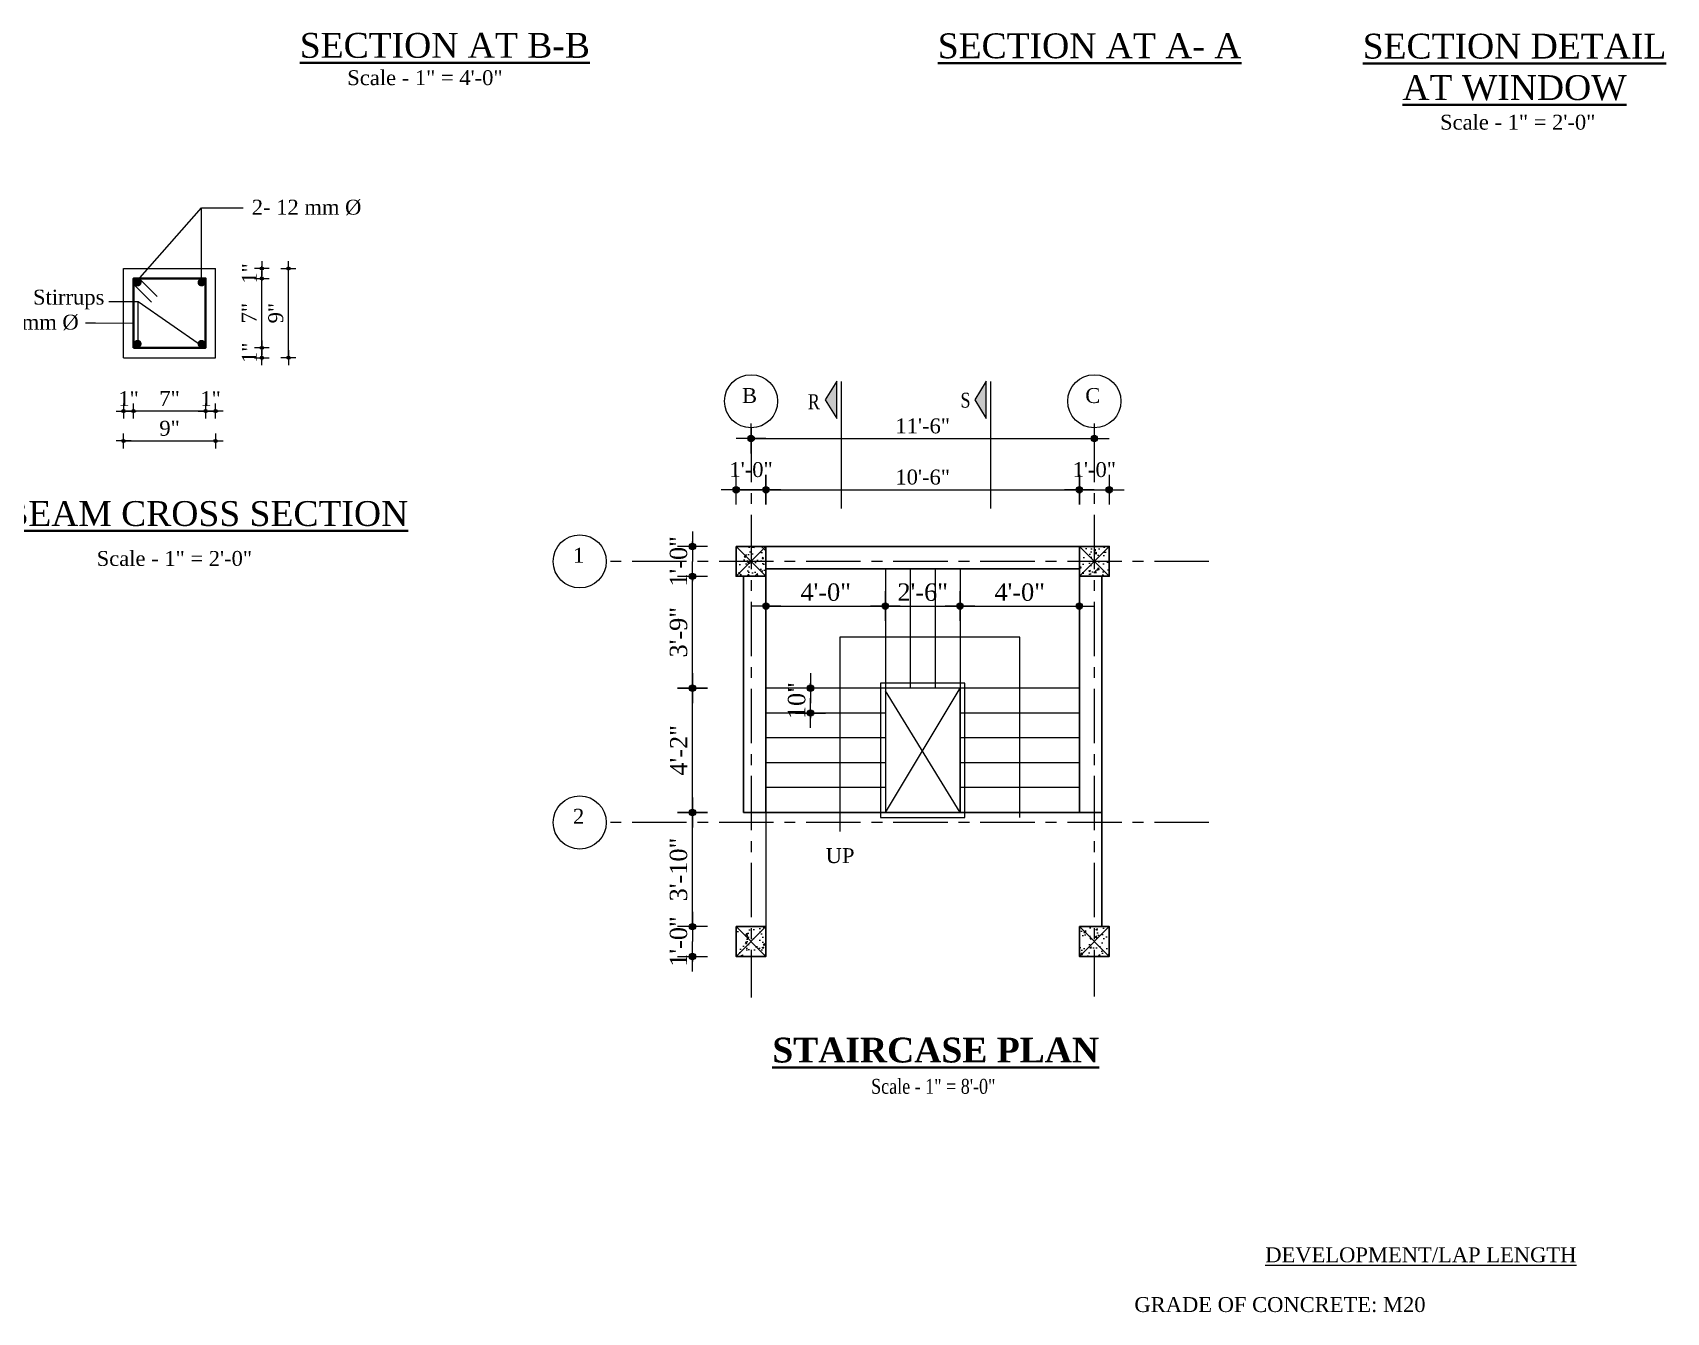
# Model space of a CAD drawing. Header units: inches. Extents: x 897 to 49934, y -34925 to -18564.
# Drawn here: x 22271 to 22928, y -24442 to -23928 of the extents above; entities that cross this region are included whole.
import ezdxf

# ---------------------------------------------------------------- set-up
doc = ezdxf.new("R2010")
doc.units = ezdxf.units.IN
doc.header["$LTSCALE"] = 35
doc.header["$MEASUREMENT"] = 0
doc.header["$PDMODE"] = 34
doc.linetypes.add('CENTERX2', pattern=[4, 2.5, -0.5, 0.5, -0.5])
doc.linetypes.add('DASHDOTX2', pattern=[2, 1, -0.5, 0, -0.5])
for name, color, linetype, lineweight in [('SES-CENTRE', 8, 'DASHDOTX2', 13), ('SES-DIMENSION', 142, 'Continuous', 13), ('SES-HACTH', 8, 'Continuous', 13), ('SES-Leader', 2, 'Continuous', 15), ('SES-REBARS', 1, 'Continuous', 40), ('SES-SLAB OUTLINE', 4, 'Continuous', 18), ('SES-Staircase', 134, 'Continuous', 13), ('SES-TEXT', 3, 'Continuous', 20), ('SES-TitleText', 7, 'Continuous', 40), ('SES-Wall Plan', 6, 'Continuous', 30)]:
    doc.layers.add(name, color=color, linetype=linetype, lineweight=lineweight)
doc.layers.add('SES-STIRRUP', color=10, linetype='Continuous')
doc.styles.add('7 INCH', font='times.ttf', dxfattribs={"height": 7})
doc.styles.add('SES-ARAIL', font='times.ttf', dxfattribs={"height": 6})
doc.styles.add('SES-Title Text', font='times.ttf', dxfattribs={"height": 10})
doc.dimstyles.new('1.2', dxfattribs={"dimscale": 0, "dimtxt": 6, "dimasz": 0.5, "dimexe": 2, "dimexo": 9, "dimgap": 2, "dimtad": 1, "dimdec": 0, "dimlfac": 0.25, "dimzin": 3, "dimdsep": 46, "dimlunit": 4, "dimtxsty": 'SES-ARAIL', "dimblk": 'DIM', "dimcen": 3, "dimdle": 3, "dimse1": 1, "dimse2": 1, "dimclrd": 256, "dimclre": 256, "dimclrt": 7, "dimadec": 1, "dimazin": 2, "dimtfac": 1, "dimtdec": 0, "dimtix": 1, "dimtofl": 0, "dimtmove": 2, "dimatfit": 3, "dimldrblk": 'DSAFSADF', "dimfxl": 2, "dimfrac": 2, "dimtolj": 2, "dimtzin": 0, "dimarcsym": 0})
doc.dimstyles.new('1.8 str', dxfattribs={"dimscale": 0, "dimtxt": 6, "dimasz": 1, "dimexe": 2, "dimexo": 9, "dimgap": 2, "dimtad": 1, "dimdec": 0, "dimzin": 3, "dimdsep": 46, "dimlunit": 4, "dimtxsty": 'SES-ARAIL', "dimblk": 'DIM', "dimcen": 3, "dimdle": 3, "dimse1": 1, "dimse2": 1, "dimclrd": 256, "dimclre": 256, "dimclrt": 7, "dimadec": 1, "dimazin": 2, "dimtfac": 1, "dimtdec": 0, "dimtofl": 0, "dimtmove": 2, "dimatfit": 3, "dimldrblk": 'DSAFSADF', "dimfxl": 2, "dimfrac": 2, "dimtolj": 2, "dimtzin": 0, "dimarcsym": 0})
doc.dimstyles.new('7 INCH', dxfattribs={"dimscale": 0, "dimtxt": 7, "dimasz": 1, "dimexe": 2, "dimexo": 9, "dimgap": 2, "dimtad": 1, "dimdec": 0, "dimzin": 3, "dimdsep": 46, "dimlunit": 4, "dimtxsty": '7 INCH', "dimblk": 'DIM', "dimcen": 3, "dimdle": 3, "dimse1": 1, "dimse2": 1, "dimclrd": 256, "dimclre": 256, "dimclrt": 7, "dimadec": 1, "dimazin": 2, "dimtfac": 1, "dimtdec": 0, "dimtix": 1, "dimtofl": 0, "dimtmove": 2, "dimatfit": 3, "dimldrblk": 'ARW', "dimfxl": 2, "dimfrac": 2, "dimtolj": 2, "dimtzin": 0, "dimarcsym": 0})

# ---------------------------------------------------------------- blocks, each defined once
blk = doc.blocks.new('c11')
at = {"layer": 'SES-HACTH', "linetype": 'ByBlock'}
h = blk.add_hatch(dxfattribs=at)
h.set_pattern_fill('AR-CONC', color=256)
h.set_pattern_definition([(50, (-20422.33, 19414.4167), (7.1726018, -0.6275213), [0.75, -8.25]), (355, (-20422.33, 19414.417), (-1.3875133, 7.5219213), [0.6, -6.6]), (100.451444, (-20421.732, 19414.3644), (5.7850885, 6.8943999), [0.637402, -7.0114211]), (46.1842, (-20422.33, 19416.417), (10.6724133, -1.6551928), [1.125, -12.375]), (96.635635, (-20421.441, 19416.279), (9.3466195, 9.741186), [0.9561034, -10.5171376]), (351.184164, (-20422.33, 19416.417), (9.3466195, 9.741186), [0.9, -9.9]), (21, (-20421.33, 19415.9167), (5.9690705, -4.0261889), [0.75, -8.25]), (326, (-20421.33, 19415.917), (2.4331533, 7.2515005), [0.6, -6.6]), (71.451445, (-20420.8325, 19415.581), (8.4022238, 3.2253115), [0.6374019, -7.0114211]), (37.5, (-20422.33, 19414.4167), (0.12159855, 3.32893854), [0, -6.52, 0, -6.7, 0, -6.625]), (7.5, (-20422.33, 19414.4167), (2.63069537, 3.9441171), [0, -3.82, 0, -6.37, 0, -2.525]), (327.5, (-20424.56, 19414.4167), (5.33822436, -0.22554872), [0, -2.5, 0, -7.8, 0, -10.35]), (317.5, (-20425.56, 19414.4167), (5.8318617, 1.0010498), [0, -3.25, 0, -5.18, 0, -7.35])])
h.paths.add_polyline_path([(-6, 6), (-6, -6), (6, -6), (6, 6)])
for p, q in [((-6, 6), (6, -6)), ((6, 6), (-6, -6))]:
    blk.add_line(p, q, dxfattribs=at)
at = {"layer": 'SES-Wall Plan', "linetype": 'ByBlock'}
blk.add_lwpolyline([(-6, 6), (6, 6), (6, -6), (-6, -6)], close=True, dxfattribs=at)
blk = doc.blocks.new('DIM')
at = {"layer": 'SES-DIMENSION'}
h = blk.add_hatch(color=256, dxfattribs=at)
h.paths.add_polyline_path([(0, 1.28), (0, 0), (1.28, 0, 0.414214)])
h.paths.add_polyline_path([(1.28, 0), (0, 0), (0, -1.28, 0.414214)])
h.paths.add_polyline_path([(0, 0), (-1.28, 0, 0.414214), (0, -1.28)])
h.paths.add_polyline_path([(0, 1.28, 0.414214), (-1.28, 0), (0, 0)])
for p, q in [((-6, 0), (6, 0)), ((0, 6), (0, -6))]:
    blk.add_line(p, q, dxfattribs=at)
blk.add_circle((0, 0), 1.28, dxfattribs=at)
blk = doc.blocks.new('*D493')
at = {"layer": 'Defpoints', "color": 0, "linetype": 'ByBlock', "transparency": 16777216}
for p in [(22565.8, -24111.42), (22553.8, -24134.24), (22565.8, -24134.24)]:
    blk.add_point(p, dxfattribs=at)
at = {"layer": 'SES-DIMENSION', "linetype": 'ByBlock', "lineweight": -2, "transparency": 16777216}
blk.add_line((22554.8, -24111.42), (22564.8, -24111.42), dxfattribs=at)
at = {"layer": 'SES-DIMENSION', "linetype": 'ByBlock', "lineweight": -2, "transparency": 16777216, "rotation": 180}
blk.add_blockref('DIM', (22553.8, -24111.42), dxfattribs=at)
at = {"layer": 'SES-DIMENSION', "linetype": 'ByBlock', "lineweight": -2, "transparency": 16777216}
blk.add_blockref('DIM', (22565.8, -24111.42), dxfattribs=at)
at = {"layer": 'SES-DIMENSION', "color": 7, "linetype": 'ByBlock', "transparency": 16777216, "insert": (22559.8, -24103.36), "char_height": 6, "attachment_point": 5, "style": 'SES-ARAIL'}
blk.add_mtext('\\A2;1\'-0"', dxfattribs=at)
blk = doc.blocks.new('DSAFSADF')
at = {"layer": 'SES-DIMENSION'}
blk.add_lwpolyline([(-0.5, 0, 0, 3, 0), (-5.5, 0, 0, 0, 0), (-0.5, 0, 0, 0, 0)], format="xyseb", dxfattribs=at)
blk = doc.blocks.new('*D494')
at = {"layer": 'Defpoints', "color": 0, "linetype": 'ByBlock', "transparency": 16777216}
for p in [(22691.8, -24111.42), (22565.8, -24134.24), (22691.8, -24134.24)]:
    blk.add_point(p, dxfattribs=at)
at = {"layer": 'SES-DIMENSION', "linetype": 'ByBlock', "lineweight": -2, "transparency": 16777216}
blk.add_line((22566.8, -24111.42), (22690.8, -24111.42), dxfattribs=at)
at = {"layer": 'SES-DIMENSION', "linetype": 'ByBlock', "lineweight": -2, "transparency": 16777216, "rotation": 180}
blk.add_blockref('DIM', (22565.8, -24111.42), dxfattribs=at)
at = {"layer": 'SES-DIMENSION', "linetype": 'ByBlock', "lineweight": -2, "transparency": 16777216}
blk.add_blockref('DIM', (22691.8, -24111.42), dxfattribs=at)
at = {"layer": 'SES-DIMENSION', "color": 7, "linetype": 'ByBlock', "transparency": 16777216, "insert": (22628.8, -24106.36), "char_height": 6, "attachment_point": 5, "style": 'SES-ARAIL'}
blk.add_mtext('\\A2;10\'-6"', dxfattribs=at)
blk = doc.blocks.new('*D495')
at = {"layer": 'Defpoints', "color": 0, "linetype": 'ByBlock', "transparency": 16777216}
for p in [(22703.8, -24111.42), (22691.8, -24134.24), (22703.8, -24134.24)]:
    blk.add_point(p, dxfattribs=at)
at = {"layer": 'SES-DIMENSION', "linetype": 'ByBlock', "lineweight": -2, "transparency": 16777216}
blk.add_line((22692.8, -24111.42), (22702.8, -24111.42), dxfattribs=at)
at = {"layer": 'SES-DIMENSION', "linetype": 'ByBlock', "lineweight": -2, "transparency": 16777216, "rotation": 180}
blk.add_blockref('DIM', (22691.8, -24111.42), dxfattribs=at)
at = {"layer": 'SES-DIMENSION', "linetype": 'ByBlock', "lineweight": -2, "transparency": 16777216}
blk.add_blockref('DIM', (22703.8, -24111.42), dxfattribs=at)
at = {"layer": 'SES-DIMENSION', "color": 7, "linetype": 'ByBlock', "transparency": 16777216, "insert": (22697.8, -24103.36), "char_height": 6, "attachment_point": 5, "style": 'SES-ARAIL'}
blk.add_mtext('\\A2;1\'-0"', dxfattribs=at)
blk = doc.blocks.new('*D496')
at = {"layer": 'Defpoints', "color": 0, "linetype": 'ByBlock', "transparency": 16777216}
for p in [(22697.8, -24090.83), (22559.8, -24134.24), (22697.8, -24134.24)]:
    blk.add_point(p, dxfattribs=at)
at = {"layer": 'SES-DIMENSION', "linetype": 'ByBlock', "lineweight": -2, "transparency": 16777216}
blk.add_line((22560.8, -24090.83), (22696.8, -24090.83), dxfattribs=at)
at = {"layer": 'SES-DIMENSION', "linetype": 'ByBlock', "lineweight": -2, "transparency": 16777216, "rotation": 180}
blk.add_blockref('DIM', (22559.8, -24090.83), dxfattribs=at)
at = {"layer": 'SES-DIMENSION', "linetype": 'ByBlock', "lineweight": -2, "transparency": 16777216}
blk.add_blockref('DIM', (22697.8, -24090.83), dxfattribs=at)
at = {"layer": 'SES-DIMENSION', "color": 7, "linetype": 'ByBlock', "transparency": 16777216, "insert": (22628.8, -24085.78), "char_height": 6, "attachment_point": 5, "style": 'SES-ARAIL'}
blk.add_mtext('\\A2;11\'-6"', dxfattribs=at)
blk = doc.blocks.new('ARW')
at = {"layer": 'SES-DIMENSION'}
blk.add_lwpolyline([(10, 0, 0, 6, 0), (0, 0, 0, 0, 0), (10, 0, 0, 0, 0)], format="xyseb", dxfattribs=at)
blk = doc.blocks.new('*D497')
at = {"layer": 'Defpoints', "color": 0, "linetype": 'ByBlock', "transparency": 16777216}
for p in [(22536.22, -24287.13), (22553.8, -24287.13), (22553.8, -24299.13)]:
    blk.add_point(p, dxfattribs=at)
at = {"layer": 'SES-DIMENSION', "linetype": 'ByBlock', "lineweight": -2, "transparency": 16777216}
for p, q in [((22536.22, -24286.13), (22536.22, -24285.13)), ((22536.22, -24300.13), (22536.22, -24301.13))]:
    blk.add_line(p, q, dxfattribs=at)
for p, rotation in [((22536.22, -24287.13), 270), ((22536.22, -24299.13), 90)]:
    blk.add_blockref('DIM', p, dxfattribs=dict(at, rotation=rotation))
at = {"layer": 'SES-DIMENSION', "color": 7, "linetype": 'ByBlock', "transparency": 16777216, "insert": (22530.65, -24293.13), "char_height": 7, "attachment_point": 5, "rotation": 90, "style": '7 INCH'}
blk.add_mtext('\\A2;1\'-0"', dxfattribs=at)
blk = doc.blocks.new('*D498')
at = {"layer": 'Defpoints', "color": 0, "linetype": 'ByBlock', "transparency": 16777216}
for p in [(22536.22, -24241.24), (22556.8, -24241.24), (22553.8, -24287.13)]:
    blk.add_point(p, dxfattribs=at)
at = {"layer": 'SES-DIMENSION', "linetype": 'ByBlock', "lineweight": -2, "transparency": 16777216}
blk.add_line((22536.22, -24286.13), (22536.22, -24242.24), dxfattribs=at)
for p, rotation in [((22536.22, -24241.24), 90), ((22536.22, -24287.13), 270)]:
    blk.add_blockref('DIM', p, dxfattribs=dict(at, rotation=rotation))
at = {"layer": 'SES-DIMENSION', "color": 7, "linetype": 'ByBlock', "transparency": 16777216, "insert": (22530.65, -24264.18), "char_height": 7, "attachment_point": 5, "rotation": 90, "style": '7 INCH'}
blk.add_mtext('\\A2;3\'-10"', dxfattribs=at)
blk = doc.blocks.new('*D499')
at = {"layer": 'Defpoints', "color": 0, "linetype": 'ByBlock', "transparency": 16777216}
for p in [(22536.22, -24191.24), (22565.8, -24191.24), (22556.8, -24241.24)]:
    blk.add_point(p, dxfattribs=at)
at = {"layer": 'SES-DIMENSION', "linetype": 'ByBlock', "lineweight": -2, "transparency": 16777216}
blk.add_line((22536.22, -24240.24), (22536.22, -24192.24), dxfattribs=at)
for p, rotation in [((22536.22, -24191.24), 90), ((22536.22, -24241.24), 270)]:
    blk.add_blockref('DIM', p, dxfattribs=dict(at, rotation=rotation))
at = {"layer": 'SES-DIMENSION', "color": 7, "linetype": 'ByBlock', "transparency": 16777216, "insert": (22530.72, -24216.24), "char_height": 7, "attachment_point": 5, "rotation": 90, "style": '7 INCH'}
blk.add_mtext('\\A2;4\'-2"', dxfattribs=at)
blk = doc.blocks.new('*D500')
at = {"layer": 'Defpoints', "color": 0, "linetype": 'ByBlock', "transparency": 16777216}
for p in [(22536.22, -24146.24), (22553.8, -24146.24), (22565.8, -24191.24)]:
    blk.add_point(p, dxfattribs=at)
at = {"layer": 'SES-DIMENSION', "linetype": 'ByBlock', "lineweight": -2, "transparency": 16777216}
blk.add_line((22536.22, -24190.24), (22536.22, -24147.24), dxfattribs=at)
for p, rotation in [((22536.22, -24146.24), 90), ((22536.22, -24191.24), 270)]:
    blk.add_blockref('DIM', p, dxfattribs=dict(at, rotation=rotation))
at = {"layer": 'SES-DIMENSION', "color": 7, "linetype": 'ByBlock', "transparency": 16777216, "insert": (22530.64, -24168.74), "char_height": 7, "attachment_point": 5, "rotation": 90, "style": '7 INCH'}
blk.add_mtext('\\A2;3\'-9"', dxfattribs=at)
blk = doc.blocks.new('*D501')
at = {"layer": 'Defpoints', "color": 0, "linetype": 'ByBlock', "transparency": 16777216}
for p in [(22536.22, -24134.24), (22553.8, -24134.24), (22553.8, -24146.24)]:
    blk.add_point(p, dxfattribs=at)
at = {"layer": 'SES-DIMENSION', "linetype": 'ByBlock', "lineweight": -2, "transparency": 16777216}
for p, q in [((22536.22, -24133.24), (22536.22, -24132.24)), ((22536.22, -24147.24), (22536.22, -24148.24))]:
    blk.add_line(p, q, dxfattribs=at)
for p, rotation in [((22536.22, -24134.24), 270), ((22536.22, -24146.24), 90)]:
    blk.add_blockref('DIM', p, dxfattribs=dict(at, rotation=rotation))
at = {"layer": 'SES-DIMENSION', "color": 7, "linetype": 'ByBlock', "transparency": 16777216, "insert": (22530.65, -24140.24), "char_height": 7, "attachment_point": 5, "rotation": 90, "style": '7 INCH'}
blk.add_mtext('\\A2;1\'-0"', dxfattribs=at)
blk = doc.blocks.new('*D502')
at = {"layer": 'Defpoints', "color": 0, "linetype": 'ByBlock', "transparency": 16777216}
for p in [(22583.72, -24191.24), (22583.72, -24201.24), (22583.72, -24201.24)]:
    blk.add_point(p, dxfattribs=at)
at = {"layer": 'SES-DIMENSION', "linetype": 'ByBlock', "lineweight": -2, "transparency": 16777216}
for p, q in [((22583.72, -24190.24), (22583.72, -24189.24)), ((22583.72, -24202.24), (22583.72, -24203.24))]:
    blk.add_line(p, q, dxfattribs=at)
for p, rotation in [((22583.72, -24191.24), 270), ((22583.72, -24201.24), 90)]:
    blk.add_blockref('DIM', p, dxfattribs=dict(at, rotation=rotation))
at = {"layer": 'SES-DIMENSION', "color": 7, "linetype": 'ByBlock', "transparency": 16777216, "insert": (22578.16, -24196.24), "char_height": 7, "attachment_point": 5, "rotation": 90, "style": '7 INCH'}
blk.add_mtext('\\A2;10"', dxfattribs=at)
blk = doc.blocks.new('*D503')
at = {"layer": 'Defpoints', "color": 0, "linetype": 'ByBlock', "transparency": 16777216}
for p in [(22613.8, -24143.24), (22565.8, -24146.24), (22613.8, -24158.21)]:
    blk.add_point(p, dxfattribs=at)
at = {"layer": 'SES-DIMENSION', "linetype": 'ByBlock', "lineweight": -2, "transparency": 16777216}
blk.add_line((22566.8, -24158.21), (22612.8, -24158.21), dxfattribs=at)
at = {"layer": 'SES-DIMENSION', "linetype": 'ByBlock', "lineweight": -2, "transparency": 16777216, "rotation": 180}
blk.add_blockref('DIM', (22565.8, -24158.21), dxfattribs=at)
at = {"layer": 'SES-DIMENSION', "linetype": 'ByBlock', "lineweight": -2, "transparency": 16777216}
blk.add_blockref('DIM', (22613.8, -24158.21), dxfattribs=at)
at = {"layer": 'SES-DIMENSION', "color": 7, "linetype": 'ByBlock', "transparency": 16777216, "insert": (22589.8, -24152.65), "char_height": 7, "attachment_point": 5, "style": '7 INCH'}
blk.add_mtext('\\A2;4\'-0"', dxfattribs=at)
blk = doc.blocks.new('*D504')
at = {"layer": 'Defpoints', "color": 0, "linetype": 'ByBlock', "transparency": 16777216}
for p in [(22613.8, -24143.24), (22643.8, -24158.21), (22643.8, -24189.24)]:
    blk.add_point(p, dxfattribs=at)
at = {"layer": 'SES-DIMENSION', "linetype": 'ByBlock', "lineweight": -2, "transparency": 16777216}
blk.add_line((22614.8, -24158.21), (22642.8, -24158.21), dxfattribs=at)
at = {"layer": 'SES-DIMENSION', "linetype": 'ByBlock', "lineweight": -2, "transparency": 16777216, "rotation": 180}
blk.add_blockref('DIM', (22613.8, -24158.21), dxfattribs=at)
at = {"layer": 'SES-DIMENSION', "linetype": 'ByBlock', "lineweight": -2, "transparency": 16777216}
blk.add_blockref('DIM', (22643.8, -24158.21), dxfattribs=at)
at = {"layer": 'SES-DIMENSION', "color": 7, "linetype": 'ByBlock', "transparency": 16777216, "insert": (22628.8, -24152.65), "char_height": 7, "attachment_point": 5, "style": '7 INCH'}
blk.add_mtext('\\A2;2\'-6"', dxfattribs=at)
blk = doc.blocks.new('*D505')
at = {"layer": 'Defpoints', "color": 0, "linetype": 'ByBlock', "transparency": 16777216}
for p in [(22691.8, -24146.24), (22691.8, -24158.21), (22643.8, -24189.24)]:
    blk.add_point(p, dxfattribs=at)
at = {"layer": 'SES-DIMENSION', "linetype": 'ByBlock', "lineweight": -2, "transparency": 16777216}
blk.add_line((22644.8, -24158.21), (22690.8, -24158.21), dxfattribs=at)
at = {"layer": 'SES-DIMENSION', "linetype": 'ByBlock', "lineweight": -2, "transparency": 16777216, "rotation": 180}
blk.add_blockref('DIM', (22643.8, -24158.21), dxfattribs=at)
at = {"layer": 'SES-DIMENSION', "linetype": 'ByBlock', "lineweight": -2, "transparency": 16777216}
blk.add_blockref('DIM', (22691.8, -24158.21), dxfattribs=at)
at = {"layer": 'SES-DIMENSION', "color": 7, "linetype": 'ByBlock', "transparency": 16777216, "insert": (22667.8, -24152.65), "char_height": 7, "attachment_point": 5, "style": '7 INCH'}
blk.add_mtext('\\A2;4\'-0"', dxfattribs=at)
blk = doc.blocks.new('*D771')
at = {"layer": 'Defpoints', "color": 0, "transparency": 16777216}
for p in [(22340.49, -24063.04), (22344.49, -24067.04), (22340.49, -24079.79)]:
    blk.add_point(p, dxfattribs=at)
at = {"layer": 'SES-DIMENSION', "lineweight": -2, "transparency": 16777216}
for p, q in [((22339.99, -24079.79), (22339.49, -24079.79)), ((22344.99, -24079.79), (22345.49, -24079.79))]:
    blk.add_line(p, q, dxfattribs=at)
at = {"layer": 'SES-DIMENSION', "lineweight": -2, "transparency": 16777216, "xscale": 0.5, "yscale": 0.5, "zscale": 0.5}
blk.add_blockref('DIM', (22340.49, -24079.79), dxfattribs=at)
at = {"layer": 'SES-DIMENSION', "lineweight": -2, "transparency": 16777216, "xscale": 0.5, "yscale": 0.5, "zscale": 0.5, "rotation": 180}
blk.add_blockref('DIM', (22344.49, -24079.79), dxfattribs=at)
at = {"layer": 'SES-DIMENSION', "color": 7, "transparency": 16777216, "insert": (22342.49, -24074.79), "char_height": 6, "attachment_point": 5, "style": 'SES-ARAIL'}
blk.add_mtext('\\A2;1"', dxfattribs=at)
blk = doc.blocks.new('*D772')
at = {"layer": 'Defpoints', "color": 0, "transparency": 16777216}
for p in [(22311.52, -24063.04), (22340.49, -24063.04), (22311.52, -24079.79)]:
    blk.add_point(p, dxfattribs=at)
at = {"layer": 'SES-DIMENSION', "lineweight": -2, "transparency": 16777216}
blk.add_line((22339.99, -24079.79), (22312.02, -24079.79), dxfattribs=at)
at = {"layer": 'SES-DIMENSION', "lineweight": -2, "transparency": 16777216, "xscale": 0.5, "yscale": 0.5, "zscale": 0.5, "rotation": 180}
blk.add_blockref('DIM', (22311.52, -24079.79), dxfattribs=at)
at = {"layer": 'SES-DIMENSION', "lineweight": -2, "transparency": 16777216, "xscale": 0.5, "yscale": 0.5, "zscale": 0.5}
blk.add_blockref('DIM', (22340.49, -24079.79), dxfattribs=at)
at = {"layer": 'SES-DIMENSION', "color": 7, "transparency": 16777216, "insert": (22326.01, -24074.73), "char_height": 6, "attachment_point": 5, "style": 'SES-ARAIL'}
blk.add_mtext('\\A2;7"', dxfattribs=at)
blk = doc.blocks.new('*D773')
at = {"layer": 'Defpoints', "color": 0, "transparency": 16777216}
for p in [(22311.52, -24063.04), (22307.52, -24067.04), (22307.52, -24079.79)]:
    blk.add_point(p, dxfattribs=at)
at = {"layer": 'SES-DIMENSION', "lineweight": -2, "transparency": 16777216}
for p, q in [((22307.02, -24079.79), (22306.52, -24079.79)), ((22312.02, -24079.79), (22312.52, -24079.79))]:
    blk.add_line(p, q, dxfattribs=at)
at = {"layer": 'SES-DIMENSION', "lineweight": -2, "transparency": 16777216, "xscale": 0.5, "yscale": 0.5, "zscale": 0.5}
blk.add_blockref('DIM', (22307.52, -24079.79), dxfattribs=at)
at = {"layer": 'SES-DIMENSION', "lineweight": -2, "transparency": 16777216, "xscale": 0.5, "yscale": 0.5, "zscale": 0.5, "rotation": 180}
blk.add_blockref('DIM', (22311.52, -24079.79), dxfattribs=at)
at = {"layer": 'SES-DIMENSION', "color": 7, "transparency": 16777216, "insert": (22309.52, -24074.79), "char_height": 6, "attachment_point": 5, "style": 'SES-ARAIL'}
blk.add_mtext('\\A2;1"', dxfattribs=at)
blk = doc.blocks.new('*D774')
at = {"layer": 'Defpoints', "color": 0, "transparency": 16777216}
for p in [(22307.52, -24067.04), (22344.49, -24067.04), (22344.49, -24091.8)]:
    blk.add_point(p, dxfattribs=at)
at = {"layer": 'SES-DIMENSION', "lineweight": -2, "transparency": 16777216}
blk.add_line((22308.02, -24091.8), (22343.99, -24091.8), dxfattribs=at)
at = {"layer": 'SES-DIMENSION', "lineweight": -2, "transparency": 16777216, "xscale": 0.5, "yscale": 0.5, "zscale": 0.5, "rotation": 180}
blk.add_blockref('DIM', (22307.52, -24091.8), dxfattribs=at)
at = {"layer": 'SES-DIMENSION', "lineweight": -2, "transparency": 16777216, "xscale": 0.5, "yscale": 0.5, "zscale": 0.5}
blk.add_blockref('DIM', (22344.49, -24091.8), dxfattribs=at)
at = {"layer": 'SES-DIMENSION', "color": 7, "transparency": 16777216, "insert": (22326.01, -24086.74), "char_height": 6, "attachment_point": 5, "style": 'SES-ARAIL'}
blk.add_mtext('\\A2;9"', dxfattribs=at)
blk = doc.blocks.new('*D775')
at = {"layer": 'Defpoints', "color": 0, "transparency": 16777216}
for p in [(22340.49, -24054.33), (22344.49, -24058.33), (22363.09, -24054.33)]:
    blk.add_point(p, dxfattribs=at)
at = {"layer": 'SES-DIMENSION', "lineweight": -2, "transparency": 16777216}
for p, q in [((22363.09, -24053.83), (22363.09, -24053.33)), ((22363.09, -24058.83), (22363.09, -24059.33))]:
    blk.add_line(p, q, dxfattribs=at)
at = {"layer": 'SES-DIMENSION', "lineweight": -2, "transparency": 16777216, "xscale": 0.5, "yscale": 0.5, "zscale": 0.5}
for p, rotation in [((22363.09, -24054.33), 270), ((22363.09, -24058.33), 90)]:
    blk.add_blockref('DIM', p, dxfattribs=dict(at, rotation=rotation))
at = {"layer": 'SES-DIMENSION', "color": 7, "transparency": 16777216, "insert": (22358.09, -24056.33), "char_height": 6, "attachment_point": 5, "rotation": 90, "style": 'SES-ARAIL'}
blk.add_mtext('\\A2;1"', dxfattribs=at)
blk = doc.blocks.new('*D776')
at = {"layer": 'Defpoints', "color": 0, "transparency": 16777216}
for p in [(22340.49, -24026.44), (22363.09, -24026.44), (22340.49, -24054.33)]:
    blk.add_point(p, dxfattribs=at)
at = {"layer": 'SES-DIMENSION', "lineweight": -2, "transparency": 16777216}
blk.add_line((22363.09, -24053.83), (22363.09, -24026.94), dxfattribs=at)
at = {"layer": 'SES-DIMENSION', "lineweight": -2, "transparency": 16777216, "xscale": 0.5, "yscale": 0.5, "zscale": 0.5}
for p, rotation in [((22363.09, -24026.44), 90), ((22363.09, -24054.33), 270)]:
    blk.add_blockref('DIM', p, dxfattribs=dict(at, rotation=rotation))
at = {"layer": 'SES-DIMENSION', "color": 7, "transparency": 16777216, "insert": (22358.03, -24040.39), "char_height": 6, "attachment_point": 5, "rotation": 90, "style": 'SES-ARAIL'}
blk.add_mtext('\\A2;7"', dxfattribs=at)
blk = doc.blocks.new('*D777')
at = {"layer": 'Defpoints', "color": 0, "transparency": 16777216}
for p in [(22355.12, -24022.44), (22363.09, -24022.44), (22340.49, -24026.44)]:
    blk.add_point(p, dxfattribs=at)
at = {"layer": 'SES-DIMENSION', "lineweight": -2, "transparency": 16777216}
for p, q in [((22363.09, -24021.94), (22363.09, -24021.44)), ((22363.09, -24026.94), (22363.09, -24027.44))]:
    blk.add_line(p, q, dxfattribs=at)
at = {"layer": 'SES-DIMENSION', "lineweight": -2, "transparency": 16777216, "xscale": 0.5, "yscale": 0.5, "zscale": 0.5}
for p, rotation in [((22363.09, -24022.44), 270), ((22363.09, -24026.44), 90)]:
    blk.add_blockref('DIM', p, dxfattribs=dict(at, rotation=rotation))
at = {"layer": 'SES-DIMENSION', "color": 7, "transparency": 16777216, "insert": (22358.09, -24024.44), "char_height": 6, "attachment_point": 5, "rotation": 90, "style": 'SES-ARAIL'}
blk.add_mtext('\\A2;1"', dxfattribs=at)
blk = doc.blocks.new('*D778')
at = {"layer": 'Defpoints', "color": 0, "transparency": 16777216}
for p in [(22344.49, -24022.44), (22373.79, -24022.44), (22360.09, -24058.33)]:
    blk.add_point(p, dxfattribs=at)
at = {"layer": 'SES-DIMENSION', "lineweight": -2, "transparency": 16777216}
blk.add_line((22373.79, -24057.83), (22373.79, -24022.94), dxfattribs=at)
at = {"layer": 'SES-DIMENSION', "lineweight": -2, "transparency": 16777216, "xscale": 0.5, "yscale": 0.5, "zscale": 0.5}
for p, rotation in [((22373.79, -24022.44), 90), ((22373.79, -24058.33), 270)]:
    blk.add_blockref('DIM', p, dxfattribs=dict(at, rotation=rotation))
at = {"layer": 'SES-DIMENSION', "color": 7, "transparency": 16777216, "insert": (22368.73, -24040.39), "char_height": 6, "attachment_point": 5, "rotation": 90, "style": 'SES-ARAIL'}
blk.add_mtext('\\A2;9"', dxfattribs=at)

msp = doc.modelspace()

# ---------------------------------------------------------------- hatches: boundary and pattern name
at = {"layer": 'SES-TEXT', "ltscale": 10}
for points in [[(22594.25, -24067.76), (22594.25, -24082.77), (22589.63, -24075.26)], [(22654.35, -24067.76), (22654.35, -24082.77), (22649.73, -24075.26)]]:
    msp.add_hatch(color=256, dxfattribs=at).paths.add_polyline_path(points)

# ---------------------------------------------------------------- linework, layer by layer
at = {"layer": 'SES-CENTRE', "color": 8, "linetype": 'CENTERX2', "ltscale": 0.25}
for p, q in [((22559.8, -24086.51), (22559.8, -24315.69)), ((22697.8, -24086.51), (22697.8, -24315.24)), ((22743.84, -24140.24), (22501.6, -24140.24)), ((22743.84, -24245.24), (22501.6, -24245.24))]:
    msp.add_line(p, q, dxfattribs=at)
at = {"layer": 'SES-DIMENSION', "ltscale": 10}
for p, q in [((22595.96, -24067.86), (22595.96, -24118.95)), ((22656.07, -24067.86), (22656.07, -24118.95))]:
    msp.add_line(p, q, dxfattribs=at)
at = {"layer": 'SES-DIMENSION', "linetype": 'ByBlock'}
msp.add_line((22565.8, -24241.24), (22565.8, -24287.13), dxfattribs=at)
at = {"layer": 'SES-Leader', "ltscale": 10}
for points in [[(22338.86, -23998.01), (22355.61, -23998.01)], [(22313.4, -24035.86), (22301.53, -24035.86)]]:
    msp.add_lwpolyline(points, dxfattribs=at)
at = {"layer": 'SES-Leader', "linetype": 'ByBlock'}
msp.add_lwpolyline([(22595.45, -24170.75), (22595.45, -24248.89)], dxfattribs=at)
at = {"layer": 'SES-Leader'}
for centre in [(22559.8, -24075.83), (22697.8, -24075.83), (22490.92, -24140.24), (22490.92, -24245.24)]:
    msp.add_circle(centre, 10.68, dxfattribs=at)
at = {"layer": 'SES-REBARS', "ltscale": 10}
msp.add_lwpolyline([(22311.52, -24054.33), (22340.49, -24054.33), (22340.49, -24026.44), (22311.52, -24026.44)], close=True, dxfattribs=at)
at = {"layer": 'SES-REBARS', "ltscale": 10, "const_width": 1.6}
for points in [[(22313.16, -24027.24, 1), (22313.16, -24028.84, 1)], [(22338.86, -24027.24, -1), (22338.86, -24028.84, -1)], [(22313.16, -24053.53, -1), (22313.16, -24051.93, -1)], [(22338.86, -24053.53, 1), (22338.86, -24051.93, 1)]]:
    msp.add_lwpolyline(points, format="xyb", close=True, dxfattribs=at)
at = {"layer": 'SES-SLAB OUTLINE', "ltscale": 10}
for p, q in [((22307.52, -24022.44), (22344.49, -24022.44)), ((22307.52, -24058.33), (22307.52, -24022.44)), ((22344.49, -24058.33), (22344.49, -24022.44)), ((22307.52, -24058.33), (22344.49, -24058.33))]:
    msp.add_line(p, q, dxfattribs=at)
at = {"layer": 'SES-Staircase', "linetype": 'ByBlock'}
for p, q in [((22613.8, -24143.24), (22613.8, -24241.24)), ((22623.8, -24143.24), (22623.8, -24191.24)), ((22633.8, -24143.24), (22633.8, -24191.24)), ((22643.8, -24143.24), (22643.8, -24241.24)), ((22691.8, -24191.24), (22565.8, -24191.24)), ((22613.8, -24241.24), (22643.8, -24191.24)), ((22643.8, -24241.24), (22613.8, -24192.24)), ((22613.8, -24201.24), (22565.8, -24201.24)), ((22691.8, -24201.24), (22643.8, -24201.24)), ((22613.8, -24211.24), (22565.8, -24211.24)), ((22691.8, -24211.24), (22643.8, -24211.24)), ((22613.8, -24221.24), (22565.8, -24221.24)), ((22691.8, -24221.24), (22643.8, -24221.24)), ((22613.8, -24231.24), (22565.8, -24231.24)), ((22691.8, -24231.24), (22643.8, -24231.24))]:
    msp.add_line(p, q, dxfattribs=at)
for points in [[(22611.8, -24243.24), (22645.8, -24243.24), (22645.8, -24189.24), (22611.8, -24189.24)], [(22613.8, -24241.24), (22643.8, -24241.24), (22643.8, -24191.24), (22613.8, -24191.24)]]:
    msp.add_lwpolyline(points, close=True, dxfattribs=at)
at = {"layer": 'SES-STIRRUP', "color": 5, "ltscale": 10}
for p, q in [((22311.52, -24028.7), (22318.74, -24035.92)), ((22313.79, -24026.44), (22321, -24033.65))]:
    msp.add_line(p, q, dxfattribs=at)
at = {"layer": 'SES-TEXT', "ltscale": 10}
for points in [[(22594.25, -24082.77), (22594.25, -24067.76), (22589.63, -24075.26), (22594.25, -24082.77)], [(22654.35, -24082.77), (22654.35, -24067.76), (22649.73, -24075.26), (22654.35, -24082.77)]]:
    msp.add_lwpolyline(points, dxfattribs=at)
at = {"layer": 'SES-Wall Plan', "color": 6, "linetype": 'ByBlock'}
for p, q in [((22565.8, -24241.24), (22565.8, -24143.24)), ((22556.8, -24241.24), (22556.8, -24146.24)), ((22556.8, -24241.24), (22691.8, -24241.24)), ((22691.8, -24296.13), (22691.8, -24287.13)), ((22691.8, -24299.13), (22700.8, -24299.13))]:
    msp.add_line(p, q, dxfattribs=at)
at = {"layer": 'SES-Wall Plan', "linetype": 'ByBlock'}
for p, q in [((22691.8, -24146.24), (22691.8, -24241.24)), ((22700.8, -24146.24), (22700.8, -24287.13)), ((22691.8, -24241.24), (22700.8, -24241.24))]:
    msp.add_line(p, q, dxfattribs=at)
at = {"layer": 'SES-Wall Plan', "color": 6, "linetype": 'ByBlock'}
for points in [[(22703.8, -24134.24), (22553.8, -24134.24)], [(22565.8, -24143.24), (22691.8, -24143.24)]]:
    msp.add_lwpolyline(points, dxfattribs=at)

# ---------------------------------------------------------------- block references
at = {"layer": 'SES-REBARS', "linetype": 'ByBlock'}
for p in [(22559.8, -24140.24), (22697.8, -24140.24), (22559.8, -24293.13), (22697.8, -24293.13)]:
    msp.add_blockref('c11', p, dxfattribs=at)

# ---------------------------------------------------------------- texts
at = {"layer": 'SES-TEXT', "ltscale": 10, "style": 'SES-ARAIL'}
msp.add_text('2- 12 mm %%C', height=6, dxfattribs=at).set_placement((22359.07, -24000.77))
at = {"layer": 'SES-TEXT', "ltscale": 10, "style": 'SES-ARAIL', "width": 0.8}
for s, p in [('R', (22582.62, -24079.02)), ('S', (22643.99, -24078.4))]:
    msp.add_text(s, height=6, rotation=360, dxfattribs=at).set_placement(p)
at = {"layer": 'SES-TEXT', "ltscale": 2, "style": 'SES-ARAIL'}
msp.add_text('UP', height=6, dxfattribs=at).set_placement((22589.8, -24261.58))
at = {"layer": 'SES-TEXT', "linetype": 'ByBlock', "char_height": 6, "width": 89.3918, "attachment_point": 1, "style": 'SES-ARAIL'}
for s, insert in [('\\pxqr;Stirrups', (22210.4, -24030.95)), ('\\pxqr;2- 12 mm %%C', (22200.08, -24041.01))]:
    msp.add_mtext(s, dxfattribs=dict(at, insert=insert))
at = {"layer": 'SES-TEXT', "lineweight": 30, "char_height": 6, "width": 17.5966, "attachment_point": 2, "style": 'SES-ARAIL'}
for s, insert in [('B', (22559.18, -24070.53)), ('C', (22697.18, -24070.53)), ('1', (22490.46, -24134.76)), ('2', (22490.46, -24239.76))]:
    msp.add_mtext(s, dxfattribs=dict(at, insert=insert))
at = {"layer": 'SES-TEXT', "color": 3, "insert": (22713.91, -24416.14), "char_height": 6, "width": 230.3432, "attachment_point": 1, "style": 'SES-ARAIL'}
msp.add_mtext('\\pxqc;{\\LDEVELOPMENT/LAP LENGTH\\P}\\P\\pq*;GRADE OF CONCRETE: M20', dxfattribs=at)
at = {"layer": 'SES-TitleText', "ltscale": 10, "style": 'SES-ARAIL'}
for s, p in [('Scale - 1" = 4\'-0"', (22397.45, -23948.69)), ('Scale - 1" = 2\'-0"', (22836.8, -23966.59)), ('Scale - 1" = 2\'-0"', (22296.71, -24142.06))]:
    msp.add_text(s, height=6, dxfattribs=at).set_placement(p)
at = {"layer": 'SES-TitleText', "ltscale": 10, "style": 'SES-ARAIL', "width": 0.8}
msp.add_text('Scale - 1" = 8\'-0"', height=6, dxfattribs=at).set_placement((22608.07, -24354.38))
at = {"layer": 'SES-TitleText', "char_height": 10, "attachment_point": 1, "style": 'SES-Title Text'}
for s, insert, width in [('\\LSECTION AT B-B', (22378.36, -23927.69), 289.6719), ('{\\LSECTION AT A- A}', (22634.85, -23927.86), 289.6719), ('\\pxqc;{\\LSECTION DETAIL \\PAT WINDOW}', (22721.9, -23928), 289.6719), ('{\\LTIE BEAM CROSS SECTION}', (22231.88, -24115.99), 428.4589), ('{\\fTimes New Roman|b1|i0|c0|p18;\\LSTAIRCASE PLAN}', (22568.34, -24331.79), 341.4927)]:
    msp.add_mtext(s, dxfattribs=dict(at, insert=insert, width=width))

# ---------------------------------------------------------------- dimensions: what is measured, and where the dimension line sits
at = {"layer": 'SES-DIMENSION'}
for base, p1, p2, angle, picture, middle in [((22363.09, -24022.44), (22340.49, -24026.44), (22355.12, -24022.44), 90, '*D777', (22358.09, -24024.44)), ((22363.09, -24026.44), (22340.49, -24054.33), (22340.49, -24026.44), 90, '*D776', (22358.03, -24040.39)), ((22373.79, -24022.44), (22360.09, -24058.33), (22344.49, -24022.44), 90, '*D778', (22368.73, -24040.39)), ((22363.09, -24054.33), (22344.49, -24058.33), (22340.49, -24054.33), 90, '*D775', (22358.09, -24056.33)), ((22307.52, -24079.79), (22311.52, -24063.04), (22307.52, -24067.04), 180, '*D773', (22309.52, -24074.79)), ((22311.52, -24079.79), (22340.49, -24063.04), (22311.52, -24063.04), 180, '*D772', (22326.01, -24074.73)), ((22340.49, -24079.79), (22344.49, -24067.04), (22340.49, -24063.04), 180, '*D771', (22342.49, -24074.79)), ((22344.49, -24091.8), (22307.52, -24067.04), (22344.49, -24067.04), 180, '*D774', (22326.01, -24086.74))]:
    dim = msp.add_linear_dim(base=base, p1=p1, p2=p2, angle=angle, dimstyle='1.2', override={"dimscale": 1}, dxfattribs=at)
    dim.commit()
    dim.dimension.update_dxf_attribs({"geometry": picture, "text_midpoint": middle})
at = {"layer": 'SES-DIMENSION', "linetype": 'ByBlock'}
for base, p1, p2, dimstyle, picture, middle in [((22697.8, -24090.83), (22559.8, -24134.24), (22697.8, -24134.24), '1.8 str', '*D496', (22628.8, -24085.78)), ((22565.8, -24111.42), (22553.8, -24134.24), (22565.8, -24134.24), '1.8 str', '*D493', (22559.8, -24103.36)), ((22691.8, -24111.42), (22565.8, -24134.24), (22691.8, -24134.24), '1.8 str', '*D494', (22628.8, -24106.36)), ((22703.8, -24111.42), (22691.8, -24134.24), (22703.8, -24134.24), '1.8 str', '*D495', (22697.8, -24103.36)), ((22613.8, -24158.21), (22565.8, -24146.24), (22613.8, -24143.24), '7 INCH', '*D503', (22589.8, -24152.65)), ((22643.8, -24158.21), (22613.8, -24143.24), (22643.8, -24189.24), '7 INCH', '*D504', (22628.8, -24152.65)), ((22691.8, -24158.21), (22643.8, -24189.24), (22691.8, -24146.24), '7 INCH', '*D505', (22667.8, -24152.65))]:
    dim = msp.add_linear_dim(base=base, p1=p1, p2=p2, dimstyle=dimstyle, override={"dimscale": 1}, dxfattribs=at)
    dim.commit()
    dim.dimension.update_dxf_attribs({"geometry": picture, "text_midpoint": middle})
for base, p1, p2, picture, middle in [((22536.22, -24134.24), (22553.8, -24146.24), (22553.8, -24134.24), '*D501', (22530.65, -24140.24)), ((22536.22, -24146.24), (22565.8, -24191.24), (22553.8, -24146.24), '*D500', (22530.64, -24168.74)), ((22536.22, -24191.24), (22556.8, -24241.24), (22565.8, -24191.24), '*D499', (22530.72, -24216.24)), ((22583.72, -24201.24), (22583.72, -24191.24), (22583.72, -24201.24), '*D502', (22578.16, -24196.24)), ((22536.22, -24241.24), (22553.8, -24287.13), (22556.8, -24241.24), '*D498', (22530.65, -24264.18)), ((22536.22, -24287.13), (22553.8, -24299.13), (22553.8, -24287.13), '*D497', (22530.65, -24293.13))]:
    dim = msp.add_linear_dim(base=base, p1=p1, p2=p2, angle=90, dimstyle='7 INCH', override={"dimscale": 1}, dxfattribs=at)
    dim.commit()
    dim.dimension.update_dxf_attribs({"geometry": picture, "text_midpoint": middle})

# ---------------------------------------------------------------- leaders
at = {"layer": 'SES-Leader', "ltscale": 10}
for points in [[(22313.16, -24027.24), (22338.86, -23998.01)], [(22338.86, -24027.24), (22338.86, -23998.01)], [(22313.4, -24053.49), (22313.4, -24035.86)], [(22338.86, -24053.53), (22313.4, -24035.86)], [(22311.52, -24044.52), (22296.2, -24044.45), (22292.19, -24044.45)]]:
    msp.add_leader(points, dimstyle='1.2', override={"dimscale": 1, "dimasz": 6}, dxfattribs=at)
at = {"layer": 'SES-Leader', "linetype": 'ByBlock'}
msp.add_leader([(22667.8, -24243.24), (22667.8, -24170.75), (22595.45, -24170.75)], dimstyle='7 INCH', override={"dimscale": 1, "dimtad": 0}, dxfattribs=at)

doc.saveas('drawing.dxf')
